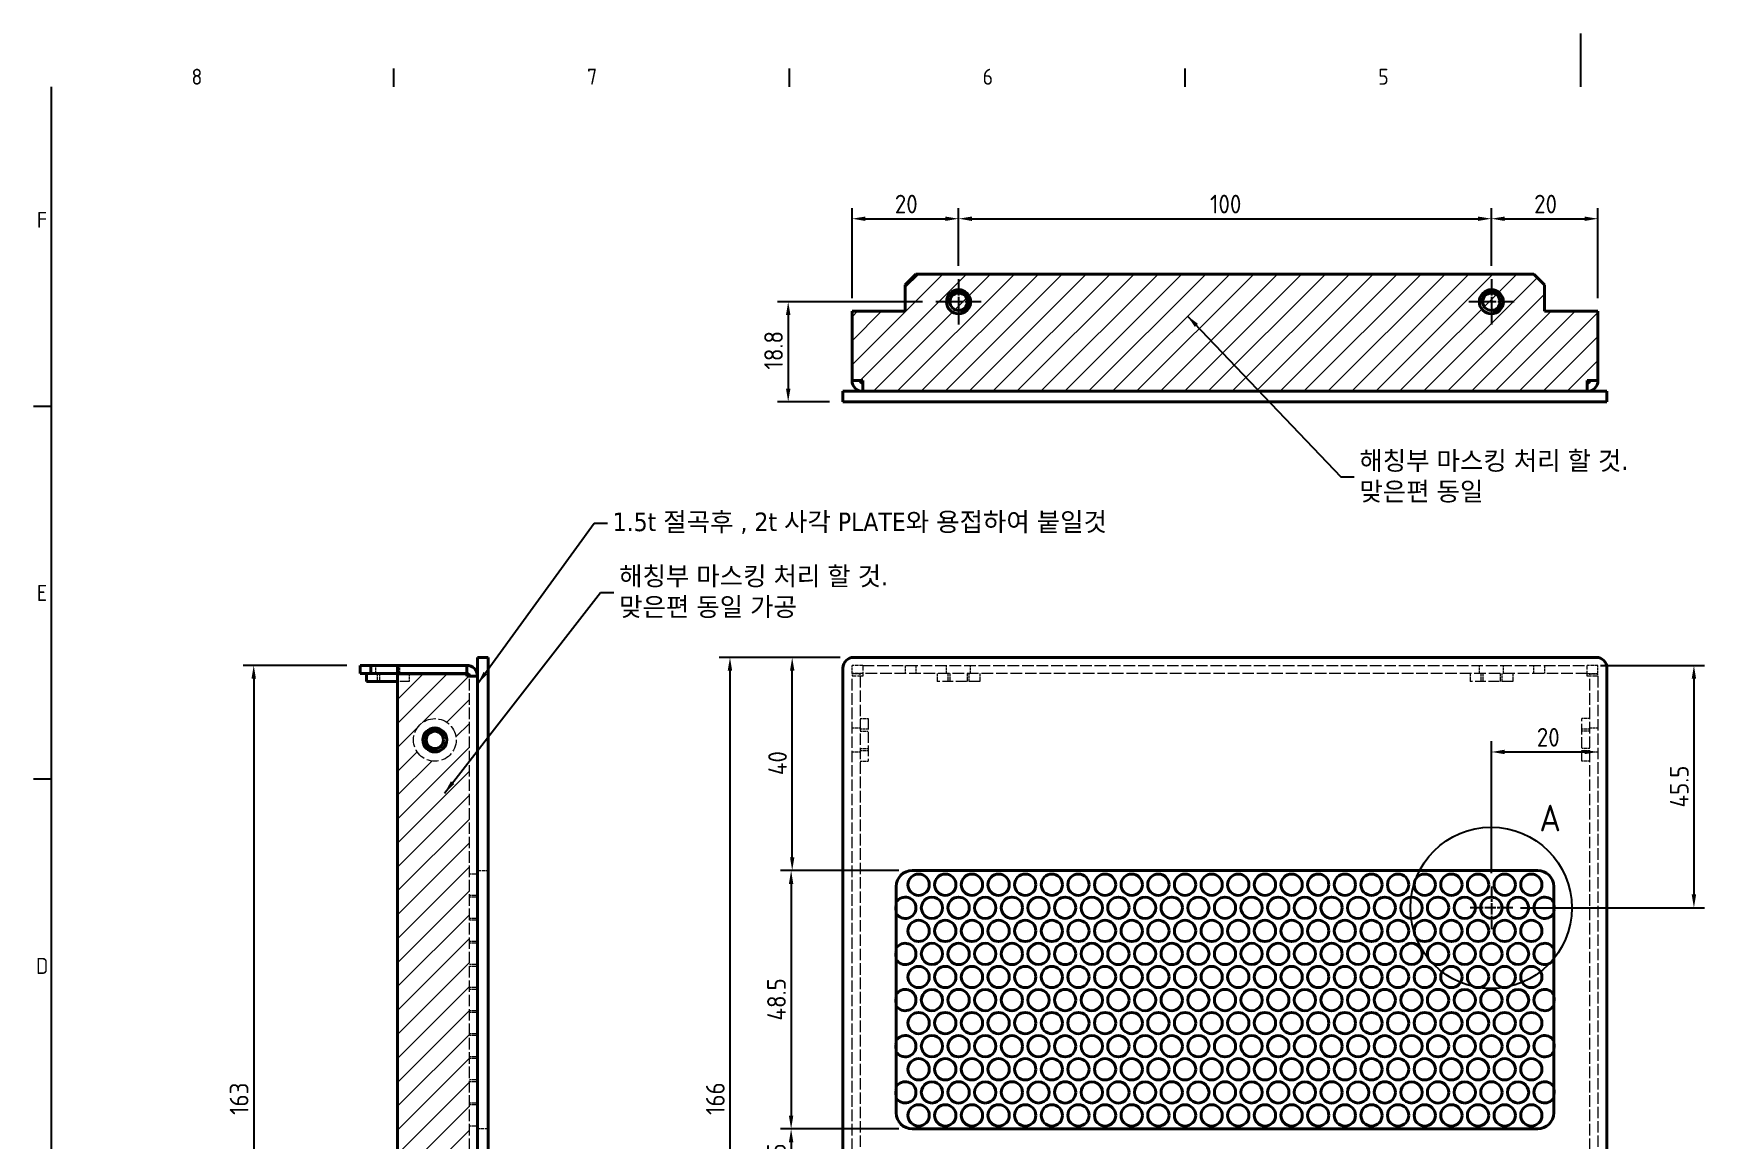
# Model space of a CAD drawing. Header units: millimetres. Extents: x 0 to 594, y 0 to 420.
# Drawn here: x 6.6 to 320.3, y 212.2 to 420 of the extents above; entities that cross this region are included whole.
import ezdxf

# ---------------------------------------------------------------- set-up
doc = ezdxf.new("R2010")
doc.units = ezdxf.units.MM
doc.linetypes.add('CHAIN', pattern=[0.3543, 0.2362, -0.0295, 0.0591, -0.0295])
doc.linetypes.add('DASHED', pattern=[0.2067, 0.1654, -0.0413])
doc.layers.get('0').update_dxf_attribs({"color": 3, "lineweight": 25})
for name, color, linetype, lineweight in [('가려진 것(ISO)', 2, 'DASHED', 18), ('가시적인 것(ISO)', 3, 'Continuous', 40), ('가시적인 좁은 것(ISO)', 3, 'Continuous', 35), ('경계(ISO)', 7, 'Continuous', 25), ('기호(ISO)', 5, 'Continuous', 25), ('상세 경계(JIS)', 7, 'Continuous', 25), ('스케치 형상(ISO)', 3, 'Continuous', 25), ('중심 표식(ISO)', 1, 'Continuous', 25), ('치수(ISO)', 2, 'Continuous', 25), ('해치(ISO)', 7, 'Continuous', 18)]:
    doc.layers.add(name, color=color, linetype=linetype, lineweight=lineweight)
doc.styles.add('문자 텍스트_PSTEK_POSCO', font='isocp.shx')
doc.styles.add('부품번호텍스트_PSTEK_POSCO', font='isocp.shx')
doc.styles.add('치수 텍스트_PSTEK_POSCO', font='isocp.shx')
doc.dimstyles.new('치수_PSTEK_POSCO', dxfattribs={"dimtxt": 3.5, "dimasz": 2.5, "dimexe": 2, "dimexo": 2.5, "dimgap": 1, "dimtad": 1, "dimrnd": 1e-08, "dimdsep": 46, "dimtxsty": '치수 텍스트_PSTEK_POSCO', "dimcen": 0.09, "dimdle": 10, "dimclrd": 7, "dimclre": 7, "dimclrt": 2, "dimadec": 1, "dimazin": 2, "dimtfac": 1, "dimtmove": 0, "dimatfit": 3, "dimfxl": 0, "dimtolj": 1, "dimlwd": -1, "dimlwe": -1, "dimarcsym": 0})
doc.dimstyles.new('치수_PSTEK_POSCO$7', dxfattribs={"dimtxt": 3.5, "dimasz": 2.5, "dimexe": 2, "dimexo": 2.5, "dimgap": 1, "dimtad": 1, "dimrnd": 1e-08, "dimdsep": 46, "dimtxsty": '치수 텍스트_PSTEK_POSCO', "dimcen": 0.09, "dimdle": 10, "dimclrd": 7, "dimclre": 7, "dimclrt": 2, "dimadec": 1, "dimazin": 2, "dimtfac": 1, "dimtmove": 0, "dimatfit": 3, "dimfxl": 0, "dimtolj": 1, "dimlwd": -1, "dimlwe": -1, "dimarcsym": 0})
pattern_1 = [(45, (0, 0), (-2.245064, 2.245064), [])]

# ---------------------------------------------------------------- blocks, each defined once
blk = doc.blocks.new('경계 Default Border')
at = {"layer": '경계(ISO)'}
for p, q in [((74.25, 410), (74.25, 413.4)), ((148.5, 410), (148.5, 413.4)), ((222.75, 410), (222.75, 413.4)), ((10, 350), (6.6, 350)), ((10, 280), (6.6, 280))]:
    blk.add_line(p, q, dxfattribs=at)
at = {"layer": '경계(ISO)', "flags": 128}
for points in [[(297, 420), (297, 410)], [(10, 10), (10, 410)]]:
    blk.add_lwpolyline(points, dxfattribs=at)
at = {"layer": '경계(ISO)', "color": 2, "char_height": 3, "attachment_point": 7, "style": '문자 텍스트_PSTEK_POSCO'}
for s, insert in [('8', (36.27, 410.37)), ('7', (110.52, 410.39)), ('6', (184.77, 410.37)), ('5', (259.02, 410.37)), ('F', (7.24, 383.5)), ('E', (7.24, 313.47)), ('D', (7.08, 243.47))]:
    blk.add_mtext(s, dxfattribs=dict(at, insert=insert))
blk = doc.blocks.new('*D23')
at = {"layer": 'Defpoints', "color": 0}
for p in [(67.95, 301.38), (47.95, 138.38), (67.95, 138.38)]:
    blk.add_point(p, dxfattribs=at)
at = {"layer": '치수(ISO)', "color": 7}
for p, q in [((65.45, 301.38), (45.95, 301.38)), ((47.95, 298.88), (47.95, 140.88)), ((65.45, 138.38), (45.95, 138.38))]:
    blk.add_line(p, q, dxfattribs=at)
for points in [[(47.53, 298.88), (48.37, 298.88), (47.95, 301.38)], [(47.53, 140.88), (48.37, 140.88), (47.95, 138.38)]]:
    blk.add_solid(points, dxfattribs=at)
at = {"layer": '치수(ISO)', "color": 2, "insert": (45.2, 217.01), "char_height": 3.5, "attachment_point": 4, "rotation": 90, "style": '치수 텍스트_PSTEK_POSCO'}
blk.add_mtext('\\A1;163', dxfattribs=at)
blk = doc.blocks.new('*D35')
at = {"layer": 'Defpoints', "color": 0}
for p in [(171.55, 262.88), (148.82, 214.38), (171.55, 214.38)]:
    blk.add_point(p, dxfattribs=at)
at = {"layer": '치수(ISO)', "color": 7}
for p, q in [((169.05, 262.88), (146.82, 262.88)), ((148.82, 260.38), (148.82, 216.88)), ((169.05, 214.38), (146.82, 214.38))]:
    blk.add_line(p, q, dxfattribs=at)
for points in [[(148.4, 260.38), (149.23, 260.38), (148.82, 262.88)], [(148.4, 216.88), (149.23, 216.88), (148.82, 214.38)]]:
    blk.add_solid(points, dxfattribs=at)
at = {"layer": '치수(ISO)', "color": 2, "insert": (146.07, 234.71), "char_height": 3.5, "attachment_point": 4, "rotation": 90, "style": '치수 텍스트_PSTEK_POSCO'}
blk.add_mtext('\\A1;48.5', dxfattribs=at)
blk = doc.blocks.new('*D36')
at = {"layer": 'Defpoints', "color": 0}
for p in [(160.55, 302.88), (137.34, 136.88), (160.55, 136.88)]:
    blk.add_point(p, dxfattribs=at)
at = {"layer": '치수(ISO)', "color": 7}
for p, q in [((158.05, 302.88), (135.34, 302.88)), ((137.34, 300.38), (137.34, 139.38)), ((158.05, 136.88), (135.34, 136.88))]:
    blk.add_line(p, q, dxfattribs=at)
for points in [[(136.92, 300.38), (137.75, 300.38), (137.34, 302.88)], [(136.92, 139.38), (137.75, 139.38), (137.34, 136.88)]]:
    blk.add_solid(points, dxfattribs=at)
at = {"layer": '치수(ISO)', "color": 2, "insert": (134.59, 217), "char_height": 3.5, "attachment_point": 4, "rotation": 90, "style": '치수 텍스트_PSTEK_POSCO'}
blk.add_mtext('\\A1;166', dxfattribs=at)
blk = doc.blocks.new('*D37')
at = {"layer": 'Defpoints', "color": 0}
for p in [(149.02, 302.88), (160.55, 302.88), (171.55, 262.88)]:
    blk.add_point(p, dxfattribs=at)
at = {"layer": '치수(ISO)', "color": 7}
for p, q in [((158.05, 302.88), (147.02, 302.88)), ((149.02, 265.38), (149.02, 300.38)), ((169.05, 262.88), (147.02, 262.88))]:
    blk.add_line(p, q, dxfattribs=at)
for points in [[(148.61, 300.38), (149.44, 300.38), (149.02, 302.88)], [(148.61, 265.38), (149.44, 265.38), (149.02, 262.88)]]:
    blk.add_solid(points, dxfattribs=at)
at = {"layer": '치수(ISO)', "color": 2, "insert": (146.27, 280.78), "char_height": 3.5, "attachment_point": 4, "rotation": 90, "style": '치수 텍스트_PSTEK_POSCO'}
blk.add_mtext('\\A1;40', dxfattribs=at)
blk = doc.blocks.new('*D47')
at = {"layer": 'Defpoints', "color": 0}
for p in [(180.25, 385.22), (180.25, 373.89), (160.25, 367.84)]:
    blk.add_point(p, dxfattribs=at)
at = {"layer": '치수(ISO)', "color": 7}
for p, q in [((160.25, 370.34), (160.25, 387.22)), ((180.25, 376.39), (180.25, 387.22)), ((162.75, 385.22), (177.75, 385.22))]:
    blk.add_line(p, q, dxfattribs=at)
for points in [[(162.75, 385.63), (162.75, 384.8), (160.25, 385.22)], [(177.75, 385.63), (177.75, 384.8), (180.25, 385.22)]]:
    blk.add_solid(points, dxfattribs=at)
at = {"layer": '치수(ISO)', "color": 2, "insert": (168.28, 387.97), "char_height": 3.5, "attachment_point": 4, "style": '치수 텍스트_PSTEK_POSCO'}
blk.add_mtext('\\A1;20', dxfattribs=at)
blk = doc.blocks.new('*D48')
at = {"layer": 'Defpoints', "color": 0}
for p in [(176, 369.64), (148.27, 350.84), (158.55, 350.84)]:
    blk.add_point(p, dxfattribs=at)
at = {"layer": '치수(ISO)', "color": 7}
for p, q in [((173.5, 369.64), (146.27, 369.64)), ((148.27, 367.14), (148.27, 353.34)), ((156.05, 350.84), (146.27, 350.84))]:
    blk.add_line(p, q, dxfattribs=at)
for points in [[(147.85, 367.14), (148.69, 367.14), (148.27, 369.64)], [(147.85, 353.34), (148.69, 353.34), (148.27, 350.84)]]:
    blk.add_solid(points, dxfattribs=at)
at = {"layer": '치수(ISO)', "color": 2, "insert": (145.52, 356.91), "char_height": 3.5, "attachment_point": 4, "rotation": 90, "style": '치수 텍스트_PSTEK_POSCO'}
blk.add_mtext('\\A1;18.8', dxfattribs=at)
blk = doc.blocks.new('*D49')
at = {"layer": 'Defpoints', "color": 0}
for p in [(280.25, 385.22), (180.25, 373.89), (280.25, 373.89)]:
    blk.add_point(p, dxfattribs=at)
at = {"layer": '치수(ISO)', "color": 7}
for p, q in [((180.25, 376.39), (180.25, 387.22)), ((280.25, 376.39), (280.25, 387.22)), ((182.75, 385.22), (277.75, 385.22))]:
    blk.add_line(p, q, dxfattribs=at)
for points in [[(182.75, 385.63), (182.75, 384.8), (180.25, 385.22)], [(277.75, 385.63), (277.75, 384.8), (280.25, 385.22)]]:
    blk.add_solid(points, dxfattribs=at)
at = {"layer": '치수(ISO)', "color": 2, "insert": (227.45, 387.97), "char_height": 3.5, "attachment_point": 4, "style": '치수 텍스트_PSTEK_POSCO'}
blk.add_mtext('\\A1;100', dxfattribs=at)
blk = doc.blocks.new('*D50')
at = {"layer": 'Defpoints', "color": 0}
for p in [(300.25, 385.22), (280.25, 373.89), (300.25, 367.84)]:
    blk.add_point(p, dxfattribs=at)
at = {"layer": '치수(ISO)', "color": 7}
for p, q in [((280.25, 376.39), (280.25, 387.22)), ((300.25, 370.34), (300.25, 387.22)), ((282.75, 385.22), (297.75, 385.22))]:
    blk.add_line(p, q, dxfattribs=at)
for points in [[(282.75, 385.63), (282.75, 384.8), (280.25, 385.22)], [(297.75, 385.63), (297.75, 384.8), (300.25, 385.22)]]:
    blk.add_solid(points, dxfattribs=at)
at = {"layer": '치수(ISO)', "color": 2, "insert": (288.28, 387.97), "char_height": 3.5, "attachment_point": 4, "style": '치수 텍스트_PSTEK_POSCO'}
blk.add_mtext('\\A1;20', dxfattribs=at)
blk = doc.blocks.new('2dDetail0')
at = {"layer": '상세 경계(JIS)'}
blk.add_circle((280.22, 255.87), 15.14, dxfattribs=at)
at = {"layer": '상세 경계(JIS)', "insert": (289.27, 270.22), "char_height": 5, "attachment_point": 7, "style": '부품번호텍스트_PSTEK_POSCO'}
blk.add_mtext('A', dxfattribs=at)
blk = doc.blocks.new('*D52')
at = {"layer": 'Defpoints', "color": 0}
for p in [(298.25, 301.38), (283.25, 255.88), (318.27, 255.88)]:
    blk.add_point(p, dxfattribs=at)
at = {"layer": '치수(ISO)', "color": 7}
for p, q in [((300.75, 301.38), (320.27, 301.38)), ((318.27, 298.88), (318.27, 258.38)), ((285.75, 255.88), (320.27, 255.88))]:
    blk.add_line(p, q, dxfattribs=at)
for points in [[(317.86, 298.88), (318.69, 298.88), (318.27, 301.38)], [(317.86, 258.38), (318.69, 258.38), (318.27, 255.88)]]:
    blk.add_solid(points, dxfattribs=at)
at = {"layer": '치수(ISO)', "color": 2, "insert": (315.52, 274.71), "char_height": 3.5, "attachment_point": 4, "rotation": 90, "style": '치수 텍스트_PSTEK_POSCO'}
blk.add_mtext('\\A1;45.5', dxfattribs=at)
blk = doc.blocks.new('*D53')
at = {"layer": 'Defpoints', "color": 0}
for p in [(300.25, 285.13), (300.25, 285.13), (280.25, 259.88)]:
    blk.add_point(p, dxfattribs=at)
at = {"layer": '치수(ISO)', "color": 7}
for p, q in [((280.25, 262.38), (280.25, 287.13)), ((282.75, 285.13), (297.75, 285.13))]:
    blk.add_line(p, q, dxfattribs=at)
for points in [[(282.75, 285.55), (282.75, 284.72), (280.25, 285.13)], [(297.75, 285.55), (297.75, 284.72), (300.25, 285.13)]]:
    blk.add_solid(points, dxfattribs=at)
at = {"layer": '치수(ISO)', "color": 2, "insert": (288.78, 287.89), "char_height": 3.5, "attachment_point": 4, "style": '치수 텍스트_PSTEK_POSCO'}
blk.add_mtext('\\A1;20', dxfattribs=at)
blk = doc.blocks.new('*D65')
at = {"layer": 'Defpoints', "color": 0}
for p in [(171.55, 214.38), (148.82, 201.88), (171.55, 201.88)]:
    blk.add_point(p, dxfattribs=at)
at = {"layer": '치수(ISO)', "color": 7}
for p, q in [((169.05, 214.38), (146.82, 214.38)), ((148.82, 211.88), (148.82, 204.38)), ((169.05, 201.88), (146.82, 201.88))]:
    blk.add_line(p, q, dxfattribs=at)
for points in [[(148.4, 211.88), (149.23, 211.88), (148.82, 214.38)], [(148.4, 204.38), (149.23, 204.38), (148.82, 201.88)]]:
    blk.add_solid(points, dxfattribs=at)
at = {"layer": '치수(ISO)', "color": 2, "insert": (146.07, 204.74), "char_height": 3.5, "attachment_point": 4, "rotation": 90, "style": '치수 텍스트_PSTEK_POSCO'}
blk.add_mtext('\\A1;12.5', dxfattribs=at)

msp = doc.modelspace()

# ---------------------------------------------------------------- hatches: boundary and pattern name
at = {"layer": '해치(ISO)'}
h = msp.add_hatch(dxfattribs=at)
h.set_pattern_fill('ANSI31', color=1, scale=25.4, style=0)
h.set_pattern_definition(pattern_1)
h.paths.add_polyline_path([(162.255, 354.838), (162.255, 352.838), (298.255, 352.838), (298.255, 354.838), (300.255, 354.838), (300.255, 367.838), (290.255, 367.838), (290.255, 372.838), (288.255, 374.838), (172.255, 374.838), (170.255, 372.838), (170.255, 367.838), (160.255, 367.838), (160.255, 354.838)])
h = msp.add_hatch(dxfattribs=at)
h.set_pattern_fill('ANSI31', color=1, scale=25.4, style=0)
h.set_pattern_definition(pattern_1)
edge = h.paths.add_edge_path(flags=0)
edge.add_arc((81.449, 146.885), 4, 0, 360)
edge = h.paths.add_edge_path(flags=0)
edge.add_arc((81.949, 165.085), 4, 0, 360)
edge = h.paths.add_edge_path(flags=0)
edge.add_arc((81.949, 287.385), 4, 0, 360)
h.paths.add_polyline_path([(74.949, 299.785), (74.949, 139.985), (87.949, 139.985), (87.949, 140.385), (88.449, 140.385), (88.449, 299.385), (87.949, 299.385), (87.949, 299.785)])

# ---------------------------------------------------------------- linework, layer by layer
at = {"layer": '가려진 것(ISO)', "ltscale": 2.856945}
for p, q in [((70.899, 299.885), (70.899, 301.385)), ((75.399, 299.885), (75.399, 301.385)), ((160.255, 299.885), (160.255, 301.385)), ((170.255, 301.385), (170.255, 299.885)), ((172.255, 301.385), (172.255, 299.885)), ((178.005, 299.885), (178.005, 301.385)), ((182.505, 299.885), (182.505, 301.385)), ((278.005, 299.885), (278.005, 301.385)), ((282.505, 299.885), (282.505, 301.385)), ((288.255, 299.885), (288.255, 301.385)), ((290.255, 301.385), (290.255, 299.885)), ((300.255, 299.885), (300.255, 301.385)), ((71.149, 299.885), (71.149, 298.385)), ((71.528, 299.885), (71.528, 298.385)), ((74.77, 299.885), (74.77, 298.385)), ((75.149, 298.385), (75.149, 299.885)), ((161.755, 299.785), (160.255, 299.785)), ((176.255, 299.885), (176.255, 298.385)), ((178.255, 299.885), (178.255, 298.385)), ((178.634, 299.885), (178.634, 298.385)), ((181.876, 299.885), (181.876, 298.385)), ((182.255, 298.385), (182.255, 299.885)), ((184.255, 299.885), (184.255, 298.385)), ((276.255, 299.885), (276.255, 298.385)), ((278.255, 299.885), (278.255, 298.385)), ((278.634, 299.885), (278.634, 298.385)), ((281.876, 299.885), (281.876, 298.385)), ((282.255, 298.385), (282.255, 299.885)), ((284.255, 299.885), (284.255, 298.385)), ((298.755, 299.785), (300.255, 299.785)), ((160.255, 289.635), (161.755, 289.635)), ((161.755, 291.385), (163.255, 291.385)), ((163.255, 289.385), (161.755, 289.385)), ((161.755, 289.006), (163.255, 289.006)), ((298.755, 291.385), (297.255, 291.385)), ((298.755, 289.385), (297.255, 289.385)), ((298.755, 289.006), (297.255, 289.006)), ((298.755, 289.635), (300.255, 289.635)), ((161.755, 285.764), (163.255, 285.764)), ((298.755, 285.764), (297.255, 285.764)), ((160.255, 285.135), (161.755, 285.135)), ((161.755, 285.385), (163.255, 285.385)), ((161.755, 283.385), (163.255, 283.385)), ((297.255, 285.385), (298.755, 285.385)), ((298.755, 283.385), (297.255, 283.385)), ((298.755, 285.135), (300.255, 285.135)), ((89.949, 262.215), (88.449, 262.215)), ((89.949, 258.215), (88.449, 258.215)), ((89.949, 257.885), (88.449, 257.885)), ((89.949, 253.885), (88.449, 253.885)), ((89.949, 253.555), (88.449, 253.555)), ((89.949, 249.555), (88.449, 249.555)), ((89.949, 249.225), (88.449, 249.225)), ((89.949, 245.225), (88.449, 245.225)), ((89.949, 244.895), (88.449, 244.895)), ((89.949, 240.895), (88.449, 240.895)), ((89.949, 240.565), (88.449, 240.565)), ((89.949, 236.565), (88.449, 236.565)), ((89.949, 236.235), (88.449, 236.235)), ((89.949, 232.235), (88.449, 232.235)), ((89.949, 231.905), (88.449, 231.905)), ((89.949, 227.905), (88.449, 227.905)), ((89.949, 227.575), (88.449, 227.575)), ((89.949, 223.575), (88.449, 223.575)), ((89.949, 223.245), (88.449, 223.245)), ((89.949, 219.245), (88.449, 219.245)), ((89.949, 218.915), (88.449, 218.915)), ((89.949, 214.915), (88.449, 214.915))]:
    msp.add_line(p, q, dxfattribs=at)
at = {"layer": '가려진 것(ISO)', "ltscale": 3.809293}
for p, q in [((162.255, 301.385), (160.255, 301.385)), ((300.255, 301.385), (298.255, 301.385)), ((162.255, 299.885), (160.255, 299.885)), ((298.255, 299.885), (300.255, 299.885)), ((89.949, 262.885), (91.949, 262.885)), ((91.949, 214.385), (89.949, 214.385))]:
    msp.add_line(p, q, dxfattribs=at)
at = {"layer": '가려진 것(ISO)', "ltscale": 5.983681}
for p, q in [((162.255, 301.385), (162.255, 299.385)), ((298.255, 299.385), (298.255, 301.385)), ((162.255, 299.385), (160.255, 299.385)), ((300.255, 299.385), (298.255, 299.385))]:
    msp.add_line(p, q, dxfattribs=at)
at = {"layer": '가려진 것(ISO)', "ltscale": 13.159168}
for p, q in [((162.255, 301.385), (298.255, 301.385)), ((298.255, 299.885), (162.255, 299.885))]:
    msp.add_line(p, q, dxfattribs=at)
at = {"layer": '가려진 것(ISO)', "ltscale": 10.682447}
msp.add_line((77.149, 298.385), (74.949, 298.385), dxfattribs=at)
at = {"layer": '가려진 것(ISO)', "ltscale": 2.666475}
msp.add_line((77.149, 299.785), (77.149, 298.385), dxfattribs=at)
at = {"layer": '가려진 것(ISO)', "ltscale": 13.037809}
for p, q in [((88.449, 140.385), (88.449, 299.385)), ((160.255, 140.385), (160.255, 299.385)), ((161.755, 299.385), (161.755, 140.385)), ((298.755, 140.385), (298.755, 299.385)), ((300.255, 299.385), (300.255, 140.385))]:
    msp.add_line(p, q, dxfattribs=at)
at = {"layer": '가려진 것(ISO)', "ltscale": 0.761779}
for p, q in [((160.255, 299.785), (160.255, 299.385)), ((161.755, 299.385), (161.755, 299.785)), ((298.755, 299.385), (298.755, 299.785)), ((300.255, 299.385), (300.255, 299.785))]:
    msp.add_line(p, q, dxfattribs=at)
at = {"layer": '가려진 것(ISO)', "ltscale": 12.159042}
for p, q in [((184.255, 298.385), (176.255, 298.385)), ((284.255, 298.385), (276.255, 298.385)), ((163.255, 291.385), (163.255, 283.385)), ((297.255, 283.385), (297.255, 291.385))]:
    msp.add_line(p, q, dxfattribs=at)
at = {"layer": '가려진 것(ISO)', "ltscale": 13.510047}
msp.add_circle((81.949, 287.385), 4, dxfattribs=at)
at = {"layer": '가려진 것(ISO)', "ltscale": 4.653952}
msp.add_arc((81.949, 287.385), 2, 280, 350, dxfattribs=at)
at = {"layer": '가려진 것(ISO)', "ltscale": 4.226887}
for centre, start, end in [((170.255, 255.885), 148.21167, 211.78833), ((290.255, 255.885), 328.21167, 31.78833), ((170.255, 247.225), 148.21167, 211.78833), ((290.255, 247.225), 328.21167, 31.78833), ((170.255, 238.565), 148.21167, 211.78833), ((290.255, 238.565), 328.21167, 31.78833), ((170.255, 229.905), 148.21167, 211.78833), ((290.255, 229.905), 328.21167, 31.78833), ((170.255, 221.245), 148.21167, 211.78833), ((290.255, 221.245), 328.21167, 31.78833)]:
    msp.add_arc(centre, 2, start, end, dxfattribs=at)
at = {"layer": '가시적인 것(ISO)'}
for p, q in [((170.255, 372.838), (172.255, 374.838)), ((172.255, 374.838), (288.255, 374.838)), ((288.255, 374.838), (290.255, 372.838)), ((170.255, 372.838), (170.255, 367.838)), ((290.255, 367.838), (290.255, 372.838)), ((170.255, 367.838), (160.255, 367.838)), ((160.255, 354.838), (160.255, 367.838)), ((300.255, 367.838), (290.255, 367.838)), ((300.255, 367.838), (300.255, 354.838)), ((162.255, 354.838), (160.255, 354.838)), ((162.255, 354.838), (162.255, 352.838)), ((300.255, 354.838), (298.255, 354.838)), ((298.255, 352.838), (298.255, 354.838)), ((158.555, 352.838), (158.555, 350.838)), ((158.555, 352.838), (160.555, 352.838)), ((160.555, 352.838), (299.955, 352.838)), ((299.955, 352.838), (301.955, 352.838)), ((301.955, 350.838), (301.955, 352.838)), ((160.555, 350.838), (158.555, 350.838)), ((299.955, 350.838), (160.555, 350.838)), ((301.955, 350.838), (299.955, 350.838)), ((69.949, 301.385), (67.949, 301.385)), ((67.949, 301.385), (67.949, 299.885)), ((69.949, 299.885), (69.949, 301.385)), ((69.949, 301.385), (74.949, 301.385)), ((74.949, 301.385), (74.949, 299.885)), ((87.949, 301.385), (74.949, 301.385)), ((87.949, 299.885), (87.949, 301.385)), ((89.949, 300.885), (89.949, 302.885)), ((91.949, 302.885), (89.949, 302.885)), ((91.949, 302.885), (91.949, 300.885)), ((299.955, 302.885), (160.555, 302.885)), ((67.949, 299.885), (69.949, 299.885)), ((69.149, 299.885), (69.149, 298.385)), ((74.949, 298.385), (69.149, 298.385)), ((74.949, 299.885), (69.949, 299.885)), ((87.949, 299.885), (74.949, 299.885)), ((74.949, 299.785), (74.949, 139.985)), ((74.949, 299.785), (87.949, 299.785)), ((77.149, 299.885), (77.149, 299.785)), ((87.949, 299.785), (87.949, 299.385)), ((89.949, 299.385), (87.949, 299.385)), ((89.949, 138.885), (89.949, 300.885)), ((91.949, 300.885), (91.949, 138.885)), ((158.555, 300.885), (158.555, 138.885)), ((301.955, 138.885), (301.955, 300.885)), ((171.555, 262.885), (288.955, 262.885)), ((168.555, 217.385), (168.555, 259.885)), ((291.955, 259.885), (291.955, 217.385)), ((288.955, 214.385), (171.555, 214.385))]:
    msp.add_line(p, q, dxfattribs=at)
for centre, radius in [((180.255, 369.638), 2.25), ((180.255, 369.638), 1.621), ((280.255, 369.638), 2.25), ((280.255, 369.638), 1.621), ((81.949, 287.385), 2.25), ((81.949, 287.385), 1.621), ((172.755, 260.215), 2), ((177.755, 260.215), 2), ((182.755, 260.215), 2), ((187.755, 260.215), 2), ((192.755, 260.215), 2), ((197.755, 260.215), 2), ((202.755, 260.215), 2), ((207.755, 260.215), 2), ((212.755, 260.215), 2), ((217.755, 260.215), 2), ((222.755, 260.215), 2), ((227.755, 260.215), 2), ((232.755, 260.215), 2), ((237.755, 260.215), 2), ((242.755, 260.215), 2), ((247.755, 260.215), 2), ((252.755, 260.215), 2), ((257.755, 260.215), 2), ((262.755, 260.215), 2), ((267.755, 260.215), 2), ((272.755, 260.215), 2), ((277.755, 260.215), 2), ((282.755, 260.215), 2), ((287.755, 260.215), 2), ((180.255, 255.885), 2), ((190.255, 255.885), 2), ((200.255, 255.885), 2), ((210.255, 255.885), 2), ((220.255, 255.885), 2), ((230.255, 255.885), 2), ((240.255, 255.885), 2), ((250.255, 255.885), 2), ((260.255, 255.885), 2), ((270.255, 255.885), 2), ((280.255, 255.885), 2), ((172.755, 251.555), 2), ((177.755, 251.555), 2), ((182.755, 251.555), 2), ((187.755, 251.555), 2), ((192.755, 251.555), 2), ((197.755, 251.555), 2), ((202.755, 251.555), 2), ((207.755, 251.555), 2), ((212.755, 251.555), 2), ((217.755, 251.555), 2), ((222.755, 251.555), 2), ((227.755, 251.555), 2), ((232.755, 251.555), 2), ((237.755, 251.555), 2), ((242.755, 251.555), 2), ((247.755, 251.555), 2), ((252.755, 251.555), 2), ((257.755, 251.555), 2), ((262.755, 251.555), 2), ((267.755, 251.555), 2), ((272.755, 251.555), 2), ((277.755, 251.555), 2), ((282.755, 251.555), 2), ((287.755, 251.555), 2), ((180.255, 247.225), 2), ((190.255, 247.225), 2), ((200.255, 247.225), 2), ((210.255, 247.225), 2), ((220.255, 247.225), 2), ((230.255, 247.225), 2), ((240.255, 247.225), 2), ((250.255, 247.225), 2), ((260.255, 247.225), 2), ((270.255, 247.225), 2), ((280.255, 247.225), 2), ((172.755, 242.895), 2), ((177.755, 242.895), 2), ((182.755, 242.895), 2), ((187.755, 242.895), 2), ((192.755, 242.895), 2), ((197.755, 242.895), 2), ((202.755, 242.895), 2), ((207.755, 242.895), 2), ((212.755, 242.895), 2), ((217.755, 242.895), 2), ((222.755, 242.895), 2), ((227.755, 242.895), 2), ((232.755, 242.895), 2), ((237.755, 242.895), 2), ((242.755, 242.895), 2), ((247.755, 242.895), 2), ((252.755, 242.895), 2), ((257.755, 242.895), 2), ((262.755, 242.895), 2), ((267.755, 242.895), 2), ((272.755, 242.895), 2), ((277.755, 242.895), 2), ((282.755, 242.895), 2), ((287.755, 242.895), 2), ((180.255, 238.565), 2), ((190.255, 238.565), 2), ((200.255, 238.565), 2), ((210.255, 238.565), 2), ((220.255, 238.565), 2), ((230.255, 238.565), 2), ((240.255, 238.565), 2), ((250.255, 238.565), 2), ((260.255, 238.565), 2), ((270.255, 238.565), 2), ((280.255, 238.565), 2), ((172.755, 234.235), 2), ((177.755, 234.235), 2), ((182.755, 234.235), 2), ((187.755, 234.235), 2), ((192.755, 234.235), 2), ((197.755, 234.235), 2), ((202.755, 234.235), 2), ((207.755, 234.235), 2), ((212.755, 234.235), 2), ((217.755, 234.235), 2), ((222.755, 234.235), 2), ((227.755, 234.235), 2), ((232.755, 234.235), 2), ((237.755, 234.235), 2), ((242.755, 234.235), 2), ((247.755, 234.235), 2), ((252.755, 234.235), 2), ((257.755, 234.235), 2), ((262.755, 234.235), 2), ((267.755, 234.235), 2), ((272.755, 234.235), 2), ((277.755, 234.235), 2), ((282.755, 234.235), 2), ((287.755, 234.235), 2), ((180.255, 229.905), 2), ((190.255, 229.905), 2), ((200.255, 229.905), 2), ((210.255, 229.905), 2), ((220.255, 229.905), 2), ((230.255, 229.905), 2), ((240.255, 229.905), 2), ((250.255, 229.905), 2), ((260.255, 229.905), 2), ((270.255, 229.905), 2), ((280.255, 229.905), 2), ((172.755, 225.575), 2), ((177.755, 225.575), 2), ((182.755, 225.575), 2), ((187.755, 225.575), 2), ((192.755, 225.575), 2), ((197.755, 225.575), 2), ((202.755, 225.575), 2), ((207.755, 225.575), 2), ((212.755, 225.575), 2), ((217.755, 225.575), 2), ((222.755, 225.575), 2), ((227.755, 225.575), 2), ((232.755, 225.575), 2), ((237.755, 225.575), 2), ((242.755, 225.575), 2), ((247.755, 225.575), 2), ((252.755, 225.575), 2), ((257.755, 225.575), 2), ((262.755, 225.575), 2), ((267.755, 225.575), 2), ((272.755, 225.575), 2), ((277.755, 225.575), 2), ((282.755, 225.575), 2), ((287.755, 225.575), 2), ((180.255, 221.245), 2), ((190.255, 221.245), 2), ((200.255, 221.245), 2), ((210.255, 221.245), 2), ((220.255, 221.245), 2), ((230.255, 221.245), 2), ((240.255, 221.245), 2), ((250.255, 221.245), 2), ((260.255, 221.245), 2), ((270.255, 221.245), 2), ((280.255, 221.245), 2), ((172.755, 216.915), 2), ((177.755, 216.915), 2), ((182.755, 216.915), 2), ((187.755, 216.915), 2), ((192.755, 216.915), 2), ((197.755, 216.915), 2), ((202.755, 216.915), 2), ((207.755, 216.915), 2), ((212.755, 216.915), 2), ((217.755, 216.915), 2), ((222.755, 216.915), 2), ((227.755, 216.915), 2), ((232.755, 216.915), 2), ((237.755, 216.915), 2), ((242.755, 216.915), 2), ((247.755, 216.915), 2), ((252.755, 216.915), 2), ((257.755, 216.915), 2), ((262.755, 216.915), 2), ((267.755, 216.915), 2), ((272.755, 216.915), 2), ((277.755, 216.915), 2), ((282.755, 216.915), 2), ((287.755, 216.915), 2)]:
    msp.add_circle(centre, radius, dxfattribs=at)
for centre, radius, start, end in [((162.255, 354.838), 2, 180, 270), ((162.255, 354.838), 0.5, 180, 270), ((298.255, 354.838), 2, 270, 0), ((298.255, 354.838), 0.5, 270, 0), ((87.949, 299.385), 2, 0, 90), ((160.555, 300.885), 2, 90, 180), ((299.955, 300.885), 2, 0, 90), ((87.949, 299.385), 0.5, 0, 90), ((171.555, 259.885), 3, 90, 180), ((288.955, 259.885), 3, 0, 90), ((170.255, 255.885), 2, 211.78833, 148.21167), ((175.255, 255.885), 2, 89.9958, 270.0042), ((175.255, 255.885), 2, 269.9958, 90.0042), ((185.255, 255.885), 2, 89.9958, 270.0042), ((185.255, 255.885), 2, 269.9958, 90.0042), ((195.255, 255.885), 2, 89.9958, 270.0042), ((195.255, 255.885), 2, 269.9958, 90.0042), ((205.255, 255.885), 2, 89.9958, 270.0042), ((205.255, 255.885), 2, 269.9958, 90.0042), ((215.255, 255.885), 2, 89.9958, 270.0042), ((215.255, 255.885), 2, 269.9958, 90.0042), ((225.255, 255.885), 2, 89.9958, 270.0042), ((225.255, 255.885), 2, 269.9958, 90.0042), ((235.255, 255.885), 2, 89.9958, 270.0042), ((235.255, 255.885), 2, 269.9958, 90.0042), ((245.255, 255.885), 2, 89.9958, 270.0042), ((245.255, 255.885), 2, 269.9958, 90.0042), ((255.255, 255.885), 2, 89.9958, 270.0042), ((255.255, 255.885), 2, 269.9958, 90.0042), ((265.255, 255.885), 2, 89.9958, 270.0042), ((265.255, 255.885), 2, 269.9958, 90.0042), ((275.255, 255.885), 2, 89.9958, 270.0042), ((275.255, 255.885), 2, 269.9958, 90.0042), ((285.255, 255.885), 2, 89.9958, 270.0042), ((285.255, 255.885), 2, 269.9958, 90.0042), ((290.255, 255.885), 2, 31.78833, 328.21167), ((170.255, 247.225), 2, 211.78833, 148.21167), ((175.255, 247.225), 2, 89.9958, 270.0042), ((175.255, 247.225), 2, 269.9958, 90.0042), ((185.255, 247.225), 2, 89.9958, 270.0042), ((185.255, 247.225), 2, 269.9958, 90.0042), ((195.255, 247.225), 2, 89.9958, 270.0042), ((195.255, 247.225), 2, 269.9958, 90.0042), ((205.255, 247.225), 2, 89.9958, 270.0042), ((205.255, 247.225), 2, 269.9958, 90.0042), ((215.255, 247.225), 2, 89.9958, 270.0042), ((215.255, 247.225), 2, 269.9958, 90.0042), ((225.255, 247.225), 2, 89.9958, 270.0042), ((225.255, 247.225), 2, 269.9958, 90.0042), ((235.255, 247.225), 2, 89.9958, 270.0042), ((235.255, 247.225), 2, 269.9958, 90.0042), ((245.255, 247.225), 2, 89.9958, 270.0042), ((245.255, 247.225), 2, 269.9958, 90.0042), ((255.255, 247.225), 2, 89.9958, 270.0042), ((255.255, 247.225), 2, 269.9958, 90.0042), ((265.255, 247.225), 2, 89.9958, 270.0042), ((265.255, 247.225), 2, 269.9958, 90.0042), ((275.255, 247.225), 2, 89.9958, 270.0042), ((275.255, 247.225), 2, 269.9958, 90.0042), ((285.255, 247.225), 2, 89.9958, 270.0042), ((285.255, 247.225), 2, 269.9958, 90.0042), ((290.255, 247.225), 2, 31.78833, 328.21167), ((170.255, 238.565), 2, 211.78833, 148.21167), ((175.255, 238.565), 2, 89.9958, 270.0042), ((175.255, 238.565), 2, 269.9958, 90.0042), ((185.255, 238.565), 2, 89.9958, 270.0042), ((185.255, 238.565), 2, 269.9958, 90.0042), ((195.255, 238.565), 2, 89.9958, 270.0042), ((195.255, 238.565), 2, 269.9958, 90.0042), ((205.255, 238.565), 2, 89.9958, 270.0042), ((205.255, 238.565), 2, 269.9958, 90.0042), ((215.255, 238.565), 2, 89.9958, 270.0042), ((215.255, 238.565), 2, 269.9958, 90.0042), ((225.255, 238.565), 2, 89.9958, 270.0042), ((225.255, 238.565), 2, 269.9958, 90.0042), ((235.255, 238.565), 2, 89.9958, 270.0042), ((235.255, 238.565), 2, 269.9958, 90.0042), ((245.255, 238.565), 2, 89.9958, 270.0042), ((245.255, 238.565), 2, 269.9958, 90.0042), ((255.255, 238.565), 2, 89.9958, 270.0042), ((255.255, 238.565), 2, 269.9958, 90.0042), ((265.255, 238.565), 2, 89.9958, 270.0042), ((265.255, 238.565), 2, 269.9958, 90.0042), ((275.255, 238.565), 2, 89.9958, 270.0042), ((275.255, 238.565), 2, 269.9958, 90.0042), ((285.255, 238.565), 2, 89.9958, 270.0042), ((285.255, 238.565), 2, 269.9958, 90.0042), ((290.255, 238.565), 2, 31.78833, 328.21167), ((170.255, 229.905), 2, 211.78833, 148.21167), ((175.255, 229.905), 2, 89.9958, 270.0042), ((175.255, 229.905), 2, 269.9958, 90.0042), ((185.255, 229.905), 2, 89.9958, 270.0042), ((185.255, 229.905), 2, 269.9958, 90.0042), ((195.255, 229.905), 2, 89.9958, 270.0042), ((195.255, 229.905), 2, 269.9958, 90.0042), ((205.255, 229.905), 2, 89.9958, 270.0042), ((205.255, 229.905), 2, 269.9958, 90.0042), ((215.255, 229.905), 2, 89.9958, 270.0042), ((215.255, 229.905), 2, 269.9958, 90.0042), ((225.255, 229.905), 2, 89.9958, 270.0042), ((225.255, 229.905), 2, 269.9958, 90.0042), ((235.255, 229.905), 2, 89.9958, 270.0042), ((235.255, 229.905), 2, 269.9958, 90.0042), ((245.255, 229.905), 2, 89.9958, 270.0042), ((245.255, 229.905), 2, 269.9958, 90.0042), ((255.255, 229.905), 2, 89.9958, 270.0042), ((255.255, 229.905), 2, 269.9958, 90.0042), ((265.255, 229.905), 2, 89.9958, 270.0042), ((265.255, 229.905), 2, 269.9958, 90.0042), ((275.255, 229.905), 2, 89.9958, 270.0042), ((275.255, 229.905), 2, 269.9958, 90.0042), ((285.255, 229.905), 2, 89.9958, 270.0042), ((285.255, 229.905), 2, 269.9958, 90.0042), ((290.255, 229.905), 2, 31.78833, 328.21167), ((170.255, 221.245), 2, 211.78833, 148.21167), ((175.255, 221.245), 2, 89.9958, 270.0042), ((175.255, 221.245), 2, 269.9958, 90.0042), ((185.255, 221.245), 2, 89.9958, 270.0042), ((185.255, 221.245), 2, 269.9958, 90.0042), ((195.255, 221.245), 2, 89.9958, 270.0042), ((195.255, 221.245), 2, 269.9958, 90.0042), ((205.255, 221.245), 2, 89.9958, 270.0042), ((205.255, 221.245), 2, 269.9958, 90.0042), ((215.255, 221.245), 2, 89.9958, 270.0042), ((215.255, 221.245), 2, 269.9958, 90.0042), ((225.255, 221.245), 2, 89.9958, 270.0042), ((225.255, 221.245), 2, 269.9958, 90.0042), ((235.255, 221.245), 2, 89.9958, 270.0042), ((235.255, 221.245), 2, 269.9958, 90.0042), ((245.255, 221.245), 2, 89.9958, 270.0042), ((245.255, 221.245), 2, 269.9958, 90.0042), ((255.255, 221.245), 2, 89.9958, 270.0042), ((255.255, 221.245), 2, 269.9958, 90.0042), ((265.255, 221.245), 2, 89.9958, 270.0042), ((265.255, 221.245), 2, 269.9958, 90.0042), ((275.255, 221.245), 2, 89.9958, 270.0042), ((275.255, 221.245), 2, 269.9958, 90.0042), ((285.255, 221.245), 2, 89.9958, 270.0042), ((285.255, 221.245), 2, 269.9958, 90.0042), ((290.255, 221.245), 2, 31.78833, 328.21167), ((171.555, 217.385), 3, 180, 270), ((288.955, 217.385), 3, 270, 0)]:
    msp.add_arc(centre, radius, start, end, dxfattribs=at)
at = {"layer": '가시적인 좁은 것(ISO)'}
for centre, start, end in [((180.255, 369.638), 280, 190), ((280.255, 369.638), 280, 190), ((81.949, 287.385), 10, 280)]:
    msp.add_arc(centre, 2, start, end, dxfattribs=at)
at = {"layer": '스케치 형상(ISO)'}
for p, q in [((162.255, 352.838), (298.255, 352.838)), ((87.949, 299.385), (88.449, 299.385))]:
    msp.add_line(p, q, dxfattribs=at)
at = {"layer": '중심 표식(ISO)', "linetype": 'CHAIN', "ltscale": 9.445163}
for p, q in [((180.255, 373.888), (180.255, 365.388)), ((280.255, 373.888), (280.255, 365.388)), ((184.505, 369.638), (176.005, 369.638)), ((284.505, 369.638), (276.005, 369.638))]:
    msp.add_line(p, q, dxfattribs=at)
at = {"layer": '중심 표식(ISO)', "linetype": 'CHAIN', "ltscale": 8.88956}
for p, q in [((280.255, 259.885), (280.255, 251.885)), ((284.255, 255.885), (276.255, 255.885))]:
    msp.add_line(p, q, dxfattribs=at)

# ---------------------------------------------------------------- block references
msp.add_blockref('경계 Default Border', (0, 0))
at = {"layer": '상세 경계(JIS)'}
msp.add_blockref('2dDetail0', (0, 0), dxfattribs=at)

# ---------------------------------------------------------------- texts
at = {"layer": '기호(ISO)', "color": 2, "char_height": 3.5, "width": 55.60292, "attachment_point": 4, "line_spacing_factor": 0.987884, "style": '치수 텍스트_PSTEK_POSCO'}
for s, insert in [('{\\fTahoma|b0|i0;\\H3.5000;해칭부 마스킹 처리 할 것.\\P맞은편 동일 }', (255.478, 336.744)), ('{\\fTahoma|b0|i0;\\H3.5000;해칭부 마스킹 처리 할 것.\\P맞은편 동일 가공 }', (116.532, 315.074))]:
    msp.add_mtext(s, dxfattribs=dict(at, insert=insert))
at = {"layer": '기호(ISO)', "color": 2, "insert": (115.323, 328.048), "char_height": 3.5, "width": 100.55835, "attachment_point": 4, "style": '치수 텍스트_PSTEK_POSCO'}
msp.add_mtext('{\\fTahoma|b0|i0;\\H3.5000;1.5t 절곡후 , 2t 사각 PLATE와 용접하여 붙일것}', dxfattribs=at)

# ---------------------------------------------------------------- dimensions: what is measured, and where the dimension line sits
at = {"layer": '치수(ISO)', "color": 7}
dim = msp.add_linear_dim(base=(180.255, 385.218), p1=(160.255, 367.838), p2=(180.255, 373.888), dimstyle='치수_PSTEK_POSCO', override={"dimdec": 2, "dimtp": 0, "dimtm": 0, "dimtdec": 2, "dimtofl": 0, "dimatfit": 1}, dxfattribs=at)
dim.commit()
dim.dimension.update_dxf_attribs({"geometry": '*D47', "text_midpoint": (170.255, 385.218), "dimtype": 160})
for base, p1, p2, angle, override, picture, middle in [((280.255, 385.218), (180.255, 373.888), (280.255, 373.888), 180, {"dimdec": 2, "dimtp": 0, "dimtm": 0, "dimtdec": 2, "dimtofl": 0, "dimatfit": 1}, '*D49', (230.255, 385.218)), ((300.255, 385.218), (280.255, 373.888), (300.255, 367.838), 180, {"dimdec": 2, "dimtp": 0, "dimtm": 0, "dimtdec": 2, "dimtofl": 0, "dimatfit": 1}, '*D50', (290.255, 385.218)), ((148.269, 350.838), (176.005, 369.638), (158.555, 350.838), 90, {"dimdec": 2, "dimtp": 0, "dimtm": 0, "dimtdec": 2, "dimtofl": 0, "dimatfit": 1}, '*D48', (148.269, 360.238)), ((47.949, 138.385), (67.949, 301.385), (67.949, 138.385), 90, {"dimdec": 2, "dimtp": 0, "dimtm": 0, "dimtdec": 2, "dimtofl": 0, "dimatfit": 1}, '*D23', (47.949, 219.885)), ((137.336, 136.885), (160.555, 302.885), (160.555, 136.885), 90, {"dimdec": 2, "dimtp": 0, "dimtm": 0, "dimtdec": 2, "dimtofl": 0, "dimatfit": 1}, '*D36', (137.336, 219.885)), ((149.023, 302.885), (171.555, 262.885), (160.555, 302.885), 90, {"dimdec": 2, "dimtp": 0, "dimtm": 0, "dimtdec": 2, "dimtofl": 0, "dimatfit": 1}, '*D37', (149.023, 282.885)), ((318.273, 255.885), (298.255, 301.385), (283.255, 255.885), 90, {"dimdec": 2, "dimtp": 0, "dimtm": 0, "dimtdec": 2, "dimtofl": 0, "dimatfit": 1}, '*D52', (318.273, 278.635)), ((300.255, 285.135), (280.255, 259.885), (300.255, 285.135), 180, {"dimdec": 2, "dimse2": 1, "dimtp": 0, "dimtm": 0, "dimtdec": 2, "dimtofl": 0, "dimatfit": 1}, '*D53', (290.749, 285.135)), ((148.816, 214.385), (171.555, 262.885), (171.555, 214.385), 90, {"dimdec": 2, "dimtp": 0, "dimtm": 0, "dimtdec": 2, "dimtofl": 0, "dimatfit": 1}, '*D35', (148.816, 238.635)), ((148.816, 201.885), (171.555, 214.385), (171.555, 201.885), 90, {"dimdec": 2, "dimtp": 0, "dimtm": 0, "dimtdec": 2, "dimtofl": 0, "dimatfit": 1}, '*D65', (148.816, 208.135))]:
    dim = msp.add_linear_dim(base=base, p1=p1, p2=p2, angle=angle, dimstyle='치수_PSTEK_POSCO', override=override, dxfattribs=at)
    dim.commit()
    dim.dimension.update_dxf_attribs({"geometry": picture, "text_midpoint": middle, "dimtype": 160})

# ---------------------------------------------------------------- leaders
at = {"layer": '기호(ISO)', "color": 7, "annotation_type": 0, "has_hookline": 1, "hookline_direction": 0}
for points, text_width in [([(223.179, 367.002), (251.978, 336.744), (254.478, 336.744)], 54.264), ([(89.949, 297.91), (111.823, 328.048), (114.323, 328.048)], 98.849), ([(83.753, 277.398), (113.032, 315.074), (115.532, 315.074)], 54.264)]:
    msp.add_leader(points, dimstyle='치수_PSTEK_POSCO$7', override={"dimtad": 0}, dxfattribs=dict(at, text_width=text_width))

doc.saveas('drawing.dxf')
